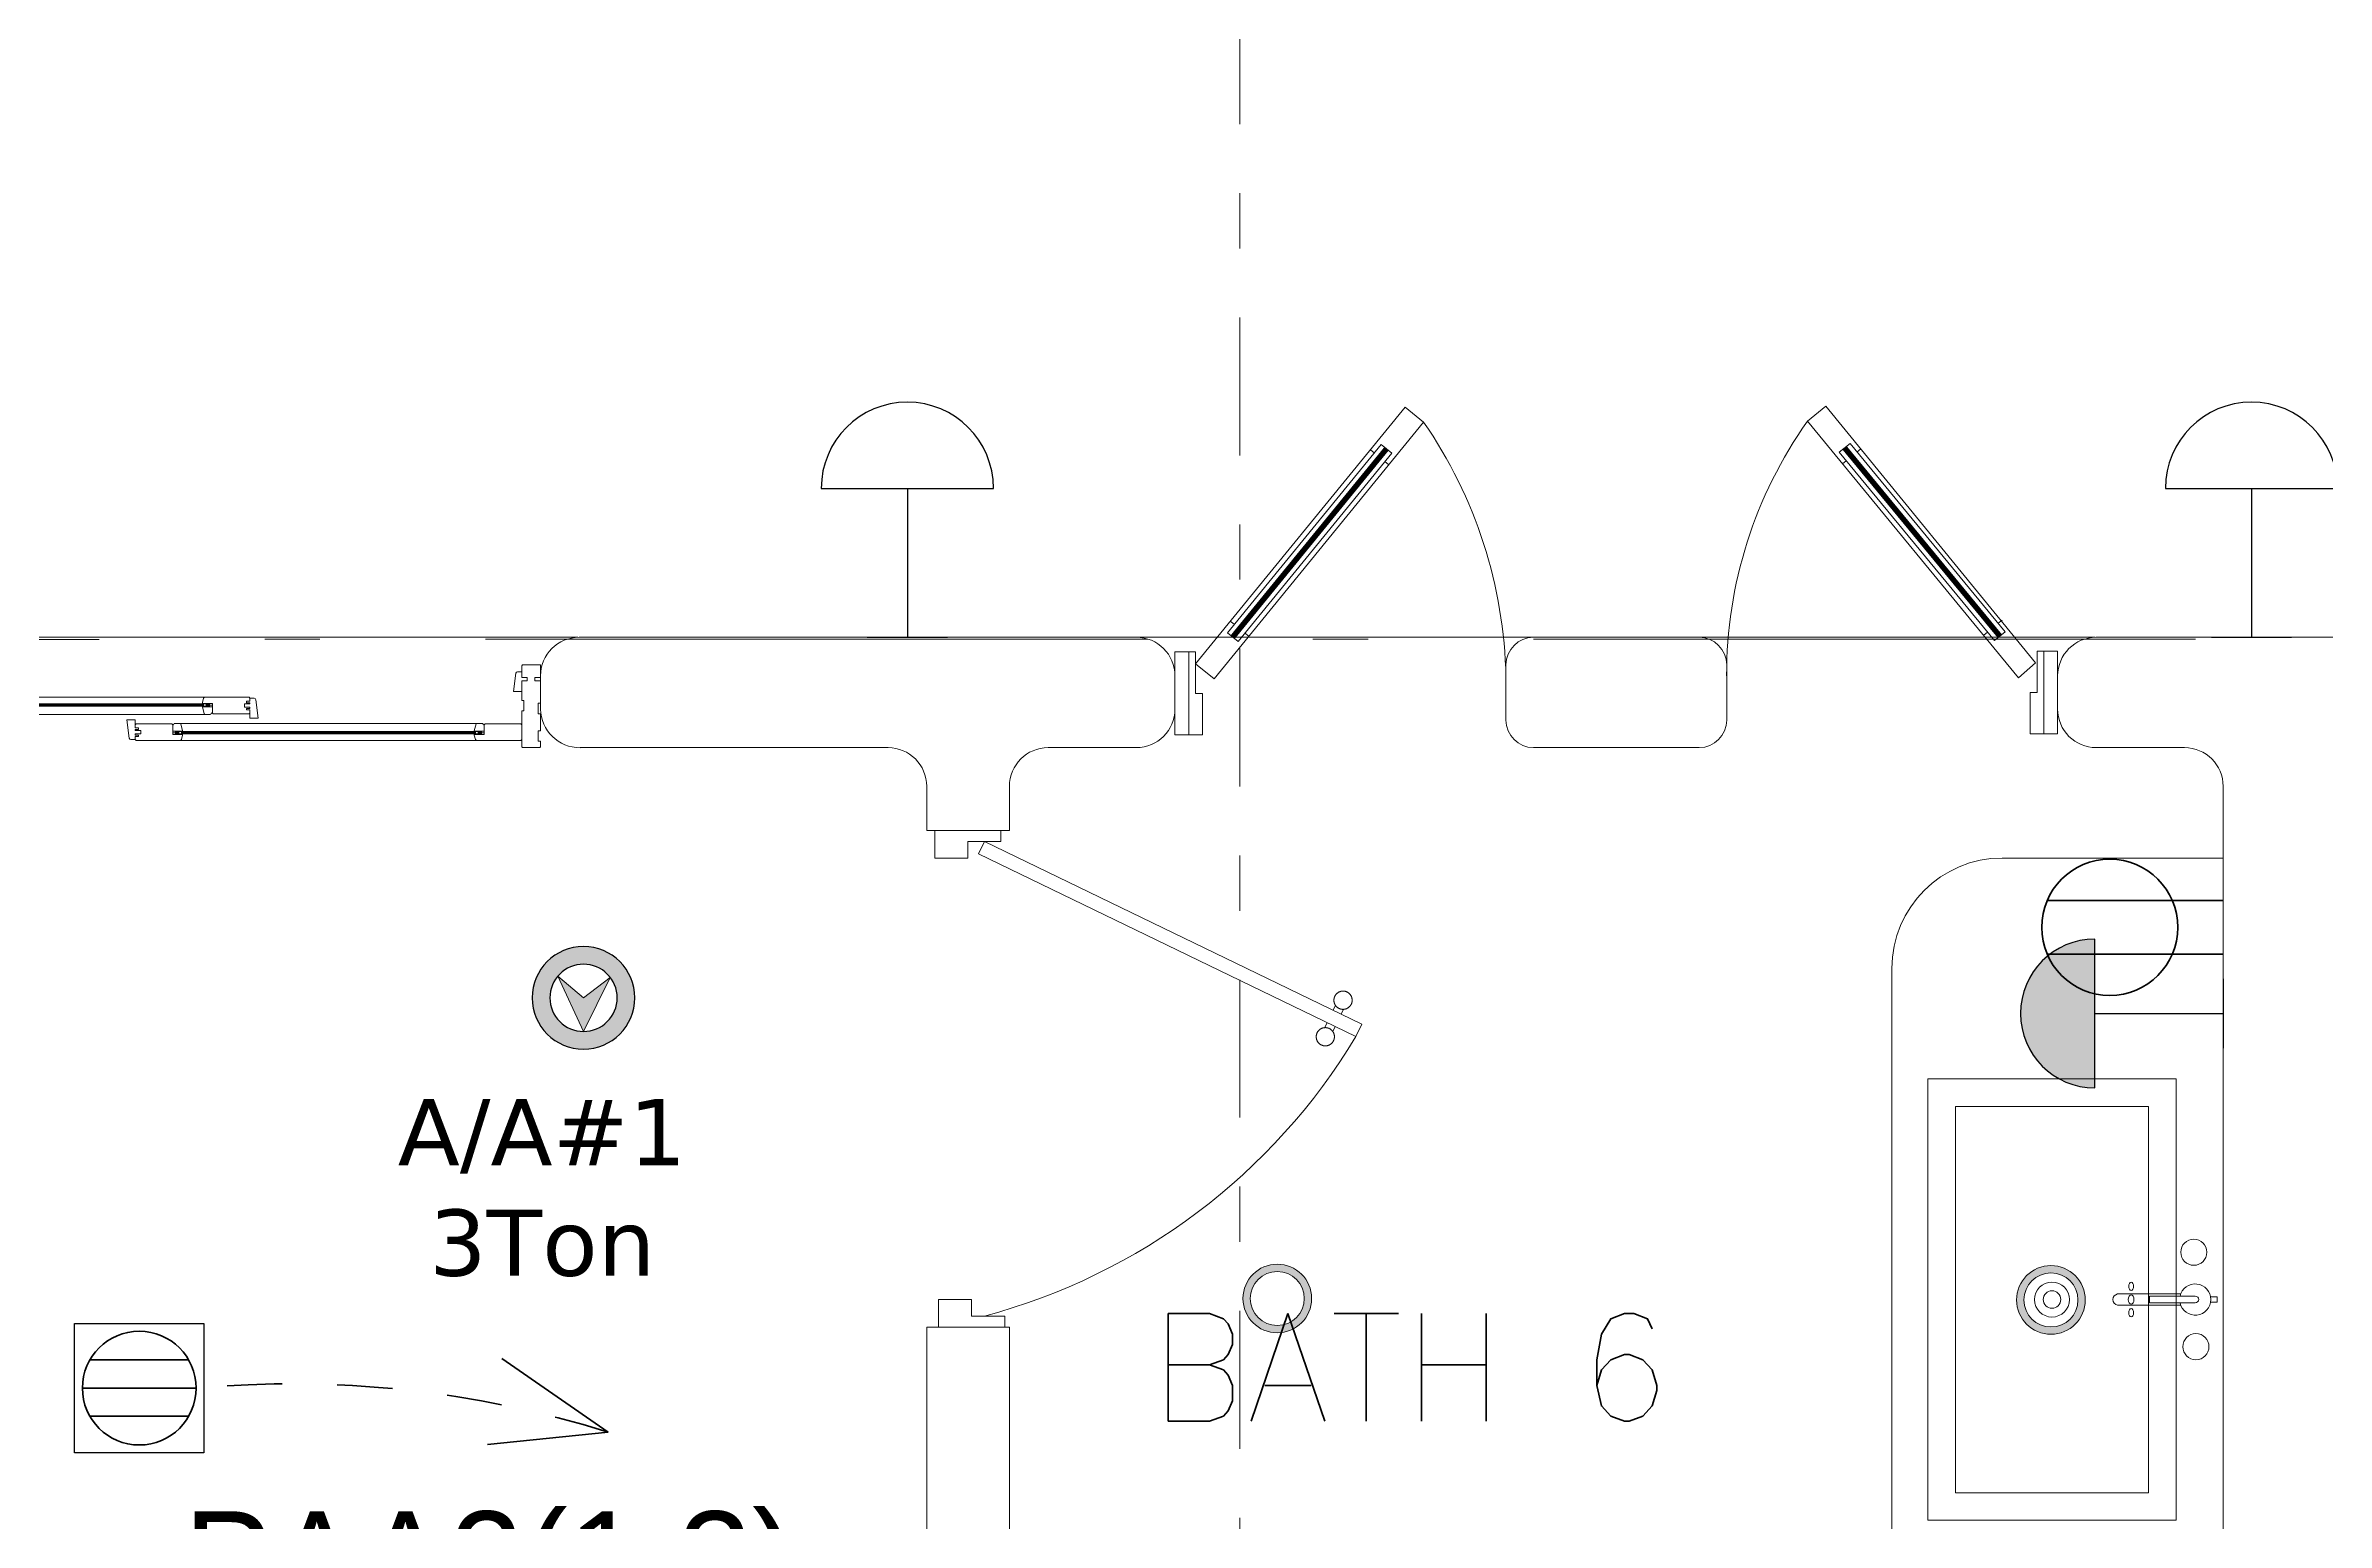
# Model space of a CAD drawing. Header units: metres. Extents: x 14 to 2416, y -346 to 476.
# Drawn here: x 38.554 to 42.689, y -138.087 to -135.411 of the extents above; entities that cross this region are included whole.
import ezdxf

# ---------------------------------------------------------------- set-up
doc = ezdxf.new("R2010")
doc.units = ezdxf.units.M
for name, pattern in [('0', [0]), ('ACAD_ISO10W100', [18, 12, -3, 0, -3]), ('CONTINU', [0]), ('CONTINUA', [0]), ('Dash Style-2', [0.694425, 0.48607, -0.208355]), ('DASHDOT', [1, 0.5, -0.25, 0, -0.25])]:
    doc.linetypes.add(name, pattern=pattern)
doc.layers.get('0').update_dxf_attribs({"linetype": '0', "lineweight": 20})
doc.layers.add('1', color=1, linetype='Continuous')
doc.layers.add('MAVA Luminarias', color=1, linetype='Continuous')
for name, color, linetype, lineweight in [('A-ANNO-TEXT', 20, 'Continuous', 13), ('A-DOOR', 35, 'Continuous', 5), ('A-SECT-IDEN', 251, 'CONTINU', 9), ('A-WALL', 250, 'Continuous', 20), ('baños', 251, 'Continuous', 0), ('cristales', 131, 'Continuous', 0), ('E Base Registro', 8, 'Continuous', 30), ('E Salida AAcond', 144, 'Continuous', 40), ('E Salida TCorrientes', 24, 'CONTINUA', 40), ('E Tuberia AAcond', 144, 'Dash Style-2', 40), ('E Tuberia Emp Piso', 24, 'Dash Style-2', 40), ('MAVA', 1, 'Continuous', 15), ('MAVA -LUMINARIAS', 1, 'Continuous', 18), ('piscina', 131, 'Continuous', 0), ('piso', 253, 'Continuous', 0), ('SE-2', 252, 'Continuous', 9), ('textos', 7, 'Continuous', 0)]:
    doc.layers.add(name, color=color, linetype=linetype, lineweight=lineweight)
doc.layers.add('SOLAR', color=7, linetype='ACAD_ISO10W100', lineweight=9, true_color=0xff1414)
doc.styles.add('CENTURY GOTHIC', font='GOTHIC.TTF')
doc.styles.get("Standard").update_dxf_attribs({"font": 'arial.ttf', "height": 0.1875})

# ---------------------------------------------------------------- blocks, each defined once
blk = doc.blocks.new('P90')
at = {"layer": 'A-DOOR'}
for p, q in [((-0.0476, -0.8576), (0.6364, -0.5264)), ((0.5992, -0.5445), (0.5949, -0.5355)), ((0.6473, -0.5489), (0.6364, -0.5264)), ((-0.0368, -0.88), (0.6473, -0.5489)), ((0.5843, -0.5517), (0.58, -0.5427)), ((0.5952, -0.5741), (0.5995, -0.5831)), ((0.6101, -0.5669), (0.6144, -0.5759)), ((-0.0368, -0.88), (-0.0476, -0.8576))]:
    blk.add_line(p, q, dxfattribs=at)
for points in [[(-0.06, -0.02), (-0.06, -0.05), (-0.12, -0.05), (-0.12, 0), (0, 0), (0, -0.02)], [(-0.0668, -0.88), (-0.0668, -0.85), (-0.1268, -0.85), (-0.1268, -0.9), (-0.0068, -0.9), (-0.0068, -0.88)]]:
    blk.add_lwpolyline(points, close=True, dxfattribs=at)
blk.add_arc((-0.3259, -1.105), 1.1228, 31.0139, 75.0797, dxfattribs=at)
for points in [[(0.5812, -0.5096), (0.5857, -0.5096), (0.5933, -0.5141), (0.5977, -0.5218), (0.5977, -0.5306), (0.5933, -0.5383), (0.5856, -0.5427), (0.5767, -0.5427), (0.5691, -0.5383), (0.5647, -0.5306), (0.5647, -0.5217), (0.5691, -0.514), (0.5768, -0.5096), (0.5812, -0.5096)], [(0.6133, -0.5758), (0.6177, -0.5758), (0.6254, -0.5803), (0.6298, -0.5879), (0.6298, -0.5968), (0.6253, -0.6045), (0.6176, -0.6089), (0.6088, -0.6089), (0.6011, -0.6044), (0.5967, -0.5967), (0.5967, -0.5879), (0.6011, -0.5802), (0.6088, -0.5758), (0.6133, -0.5758)]]:
    blk.add_open_spline(points, degree=2, dxfattribs=at)
blk = doc.blocks.new('A$C8d867532')
at = {"layer": 'baños', "linetype": 'Continuous'}
blk.add_line((0.0395, 0.4062, 0), (0.1223, 0.4062, 0.0004), dxfattribs=at)
at = {"layer": 'baños'}
for points in [[(0.0743, 0.8), (0.5243, 0.8), (0.5243, 0), (0.0743, 0)], [(0.1243, 0.75), (0.4743, 0.75), (0.4743, 0.05), (0.1243, 0.05)]]:
    blk.add_lwpolyline(points, close=True, dxfattribs=at)
at = {"layer": 'baños', "linetype": 'Continuous'}
blk.add_lwpolyline([(0.0672, 0.3939, -9.082434), (0.0672, 0.4062)], format="xyb", dxfattribs=at)
for points, elevation in [([(0.0114, 0.405), (0.0005, 0.405), (0, 0.4043), (0, 0.3957)], 0), ([(0, 0.3957), (0.0005, 0.395), (0.0114, 0.395)], 0), ([(0.1223, 0.4062), (0.1223, 0.3939)], 0.0004)]:
    blk.add_lwpolyline(points, dxfattribs=dict(at, elevation=elevation))
at = {"layer": 'baños', "linetype": 'Continuous', "elevation": 0}
for points in [[(0.0333, 0.4, -0.385153), (0.0395, 0.4062), (0.0395, 0.4062)], [(0.0333, 0.4, 0.385153), (0.0395, 0.3939), (0.0395, 0.3939)], [(0.0661, 0.4101), (0.1804, 0.4101, -0.363105), (0.1887, 0.4, -0.363105), (0.1804, 0.39), (0.0661, 0.39)]]:
    blk.add_lwpolyline(points, format="xyb", dxfattribs=at)
at = {"layer": 'baños', "linetype": 'Continuous', "extrusion": (1.31781e-06, -1, -8.43443e-26), "elevation": -0.3939}
blk.add_lwpolyline([(0.1223, 0.0004), (0.0395, 0)], close=True, dxfattribs=at)
at = {"layer": 'baños', "linetype": 'Continuous'}
for centre, radius in [((0.0422, 0.4857), 0.0237), ((0.2993, 0.4), 0.0317), ((0.2993, 0.4), 0.0159), ((0.0384, 0.3146), 0.0237)]:
    blk.add_circle(centre, radius, dxfattribs=at)
at = {"layer": 'baños', "linetype": 'Continuous', "extrusion": (3.61622e-27, 8.43443e-26, -1)}
for centre, major_axis, ratio in [((0.1557, 0.424), (0.00005, -0.0075), 0.581577), ((0.1558, 0.4), (0, -0.0085), 0.599546), ((0.1558, 0.376), (0.00005, -0.0075), 0.581577)]:
    blk.add_ellipse(centre, major_axis=major_axis, ratio=ratio, dxfattribs=at)
at = {"layer": 'baños', "linetype": 'Continuous', "flags": 8}
for tag, p in [('TRADENAME', (0.1887, 0.4, 0)), ('MODELNUMBER', (0.1887, 0.4, 0)), ('MATERIAL', (0.1888, 0.4, 0)), ('PRODUCT', (0.1888, 0.4, 0))]:
    blk.add_attdef(tag, p, '', height=0.0000254, rotation=270.0001, dxfattribs=at)
at = {"layer": 'baños', "linetype": 'Continuous'}
for tag, p in [('MATERIAL', (0.299, 0.3999)), ('PRODUCT', (0.299, 0.3999)), ('TRADENAME', (0.2991, 0.3999)), ('MODELNUMBER', (0.2991, 0.3999))]:
    blk.add_attdef(tag, p, '', height=0.0000254, rotation=90.0001, dxfattribs=at)
blk = doc.blocks.new('Fenton Bead')
at = {"color": 7}
blk.add_lwpolyline([(2.1, 12.5, -0.341999), (0.2, 11), (0, 10.7), (0, 1), (1, 0), (18, 0), (18, 0.5), (14.7, 12.9, 0.339454), (13.2, 14), (4.1, 14, 0.341999)], format="xyb", close=True, dxfattribs=at)
blk = doc.blocks.new('A$Cc8a12148')
at = {"layer": 'SE-2', "lineweight": 0}
for p, q in [((0.005, 0.0777), (0.005, 0.0975)), ((0.005, 0.0975), (0.0297, 0.0975)), ((0.0201, 0.0825), (0.005, 0.0825))]:
    blk.add_line(p, q, dxfattribs=at)
for points in [[(0, 0.1147), (0, 0.0652), (0.005, 0.0652), (0.005, 0.1147)], [(0.0297, 0.0975), (0.0201, 0.0975), (0.0201, 0.0002), (0.0297, 0.0002)]]:
    blk.add_lwpolyline(points, close=True, dxfattribs=at)
blk = doc.blocks.new('A$C920d5985')
at = {"layer": 'A-DOOR', "color": 7}
for p, q in [((0.0325, 0.15), (0, 0.15)), ((0, 0.15), (0, 0.127)), ((0, 0.127), (0.01, 0.127)), ((0.01, 0.127), (0.01, 0.121)), ((0.024, 0.121), (0.024, 0.127)), ((0.024, 0.127), (0.034, 0.127)), ((0.034, 0.1485), (0.0325, 0.15)), ((0.034, 0.127), (0.034, 0.1485)), ((0.0417, 0.1375), (0.034, 0.1375)), ((0.049, 0.1015), (0.0447, 0.1347)), ((2.751, 0.1015), (2.7553, 0.1347)), ((2.7583, 0.1375), (2.766, 0.1375)), ((2.766, 0.1485), (2.7675, 0.15)), ((2.766, 0.127), (2.766, 0.1485)), ((2.776, 0.127), (2.766, 0.127)), ((2.7675, 0.15), (2.8, 0.15)), ((2.776, 0.121), (2.776, 0.127)), ((2.8, 0.127), (2.79, 0.127)), ((2.79, 0.127), (2.79, 0.121)), ((2.8, 0.15), (2.8, 0.127)), ((0.01, 0.121), (0, 0.121)), ((0, 0.121), (0, 0.0805)), ((0.034, 0.121), (0.024, 0.121)), ((0.03, 0.0665), (0.03, 0.0855)), ((0.03, 0.0855), (0.034, 0.0855)), ((0.034, 0.0855), (0.034, 0.121)), ((0.034, 0.1015), (0.049, 0.1015)), ((0.5118, 0.0537), (0.5161, 0.0869)), ((0.5191, 0.0897), (0.5268, 0.0897)), ((0.5268, 0.0897), (0.5283, 0.0912)), ((0.5268, 0.0842), (0.5268, 0.0897)), ((0.5328, 0.0842), (0.5268, 0.0842)), ((0.5283, 0.0912), (0.6089, 0.0912)), ((0.5328, 0.0815), (0.5328, 0.0842)), ((0.6089, 0.0912), (0.6108, 0.0898)), ((1.1453, 0.0912), (0.6089, 0.0912)), ((0.6108, 0.0898), (0.6128, 0.0817)), ((1.1434, 0.0898), (1.1414, 0.0817)), ((1.1453, 0.0912), (1.1434, 0.0898)), ((1.2259, 0.0912), (1.1453, 0.0912)), ((1.2274, 0.0897), (1.2259, 0.0912)), ((1.2274, 0.0627), (1.2274, 0.0897)), ((1.5726, 0.0897), (1.5741, 0.0912)), ((1.5726, 0.0627), (1.5726, 0.0897)), ((1.5741, 0.0912), (1.6547, 0.0912)), ((1.6547, 0.0912), (1.6566, 0.0898)), ((1.6547, 0.0912), (2.1911, 0.0912)), ((1.6566, 0.0898), (1.6586, 0.0817)), ((2.1892, 0.0898), (2.1872, 0.0817)), ((2.1911, 0.0912), (2.1892, 0.0898)), ((2.2717, 0.0912), (2.1911, 0.0912)), ((2.2672, 0.0815), (2.2672, 0.0842)), ((2.2672, 0.0842), (2.2732, 0.0842)), ((2.2732, 0.0897), (2.2717, 0.0912)), ((2.2732, 0.0842), (2.2732, 0.0897)), ((2.2809, 0.0897), (2.2732, 0.0897)), ((2.2882, 0.0537), (2.2839, 0.0869)), ((2.766, 0.1015), (2.751, 0.1015)), ((2.766, 0.0855), (2.766, 0.121)), ((2.766, 0.121), (2.776, 0.121)), ((2.77, 0.0855), (2.766, 0.0855)), ((2.77, 0.0665), (2.77, 0.0855)), ((2.79, 0.121), (2.8, 0.121)), ((2.8, 0.121), (2.8, 0.0805)), ((0, 0.0805), (0.004, 0.0805)), ((0.004, 0.0615), (0, 0.0615)), ((0, 0.0615), (0, 0.0305)), ((0.004, 0.0805), (0.004, 0.0615)), ((0.034, 0.0665), (0.03, 0.0665)), ((0.034, 0.0015), (0.034, 0.0665)), ((0.0355, 0.043), (0.034, 0.0415)), ((0.034, 0.0415), (0.034, 0.0357)), ((0.1005, 0.043), (0.0355, 0.043)), ((0.102, 0.0415), (0.1005, 0.043)), ((0.102, 0.024), (0.102, 0.0415)), ((0.6534, 0.044), (0.1152, 0.044)), ((0.5268, 0.0537), (0.5118, 0.0537)), ((0.5268, 0.0792), (0.5268, 0.0815)), ((0.5268, 0.0815), (0.5328, 0.0815)), ((0.5368, 0.0792), (0.5268, 0.0792)), ((0.5268, 0.0712), (0.5268, 0.0732)), ((0.5268, 0.0732), (0.5368, 0.0732)), ((0.5328, 0.0712), (0.5268, 0.0712)), ((0.5268, 0.0627), (0.5268, 0.0685)), ((0.5268, 0.0685), (0.5328, 0.0685)), ((0.5283, 0.0612), (0.5268, 0.0627)), ((0.5268, 0.0627), (0.5268, 0.0537)), ((0.5933, 0.0612), (0.5283, 0.0612)), ((0.5328, 0.0685), (0.5328, 0.0712)), ((0.5368, 0.0732), (0.5368, 0.0792)), ((0.5948, 0.0627), (0.5933, 0.0612)), ((0.6123, 0.0802), (0.5948, 0.0802)), ((0.5948, 0.0802), (0.5948, 0.0627)), ((0.5948, 0.0772), (0.5998, 0.0772)), ((0.5948, 0.0772), (0.5998, 0.0772)), ((0.5998, 0.0792), (0.6058, 0.0752)), ((0.5998, 0.0752), (0.6058, 0.0792)), ((0.608, 0.0602), (1.1462, 0.0602)), ((0.6128, 0.0807), (0.6123, 0.0802)), ((0.6128, 0.0817), (0.6128, 0.0807)), ((0.6667, 0.0415), (0.6682, 0.043)), ((0.6667, 0.024), (0.6667, 0.0415)), ((0.6682, 0.043), (0.7332, 0.043)), ((0.7332, 0.043), (0.7347, 0.0415)), ((0.7347, 0.0415), (0.7347, 0.0505)), ((0.7347, 0.0505), (0.7497, 0.0505)), ((0.7347, 0.0415), (0.7347, 0.0357)), ((0.7497, 0.0505), (0.7454, 0.0173)), ((1.1414, 0.0817), (1.1414, 0.0807)), ((1.1414, 0.0807), (1.1419, 0.0802)), ((1.1419, 0.0802), (1.1594, 0.0802)), ((1.1544, 0.0792), (1.1484, 0.0752)), ((1.1544, 0.0752), (1.1484, 0.0792)), ((1.1594, 0.0772), (1.1544, 0.0772)), ((1.1594, 0.0772), (1.1544, 0.0772)), ((1.1594, 0.0802), (1.1594, 0.0627)), ((1.1594, 0.0627), (1.1609, 0.0612)), ((1.1609, 0.0612), (1.2259, 0.0612)), ((1.2259, 0.0612), (1.2274, 0.0627)), ((1.5741, 0.0612), (1.5726, 0.0627)), ((1.6391, 0.0612), (1.5741, 0.0612)), ((1.6406, 0.0627), (1.6391, 0.0612)), ((1.6581, 0.0802), (1.6406, 0.0802)), ((1.6406, 0.0802), (1.6406, 0.0627)), ((1.6406, 0.0772), (1.6456, 0.0772)), ((1.6406, 0.0772), (1.6456, 0.0772)), ((1.6456, 0.0792), (1.6516, 0.0752)), ((1.6456, 0.0752), (1.6516, 0.0792)), ((2.192, 0.0602), (1.6538, 0.0602)), ((1.6586, 0.0807), (1.6581, 0.0802)), ((1.6586, 0.0817), (1.6586, 0.0807)), ((2.0653, 0.0505), (2.0503, 0.0505)), ((2.0503, 0.0505), (2.0546, 0.0173)), ((2.0653, 0.0415), (2.0653, 0.0505)), ((2.0668, 0.043), (2.0653, 0.0415)), ((2.0653, 0.0415), (2.0653, 0.0357)), ((2.1318, 0.043), (2.0668, 0.043)), ((2.1333, 0.0415), (2.1318, 0.043)), ((2.1333, 0.024), (2.1333, 0.0415)), ((2.1466, 0.044), (2.6848, 0.044)), ((2.1872, 0.0817), (2.1872, 0.0807)), ((2.1872, 0.0807), (2.1877, 0.0802)), ((2.1877, 0.0802), (2.2052, 0.0802)), ((2.2002, 0.0792), (2.1942, 0.0752)), ((2.2002, 0.0752), (2.1942, 0.0792)), ((2.2052, 0.0772), (2.2002, 0.0772)), ((2.2052, 0.0772), (2.2002, 0.0772)), ((2.2052, 0.0802), (2.2052, 0.0627)), ((2.2052, 0.0627), (2.2067, 0.0612)), ((2.2067, 0.0612), (2.2717, 0.0612)), ((2.2632, 0.0732), (2.2632, 0.0792)), ((2.2632, 0.0792), (2.2732, 0.0792)), ((2.2732, 0.0732), (2.2632, 0.0732)), ((2.2732, 0.0815), (2.2672, 0.0815)), ((2.2672, 0.0685), (2.2672, 0.0712)), ((2.2672, 0.0712), (2.2732, 0.0712)), ((2.2732, 0.0685), (2.2672, 0.0685)), ((2.2717, 0.0612), (2.2732, 0.0627)), ((2.2732, 0.0792), (2.2732, 0.0815)), ((2.2732, 0.0712), (2.2732, 0.0732)), ((2.2732, 0.0627), (2.2732, 0.0685)), ((2.2732, 0.0627), (2.2732, 0.0537)), ((2.2732, 0.0537), (2.2882, 0.0537)), ((2.698, 0.0415), (2.6995, 0.043)), ((2.698, 0.024), (2.698, 0.0415)), ((2.6995, 0.043), (2.7645, 0.043)), ((2.7645, 0.043), (2.766, 0.0415)), ((2.766, 0.0015), (2.766, 0.0665)), ((2.766, 0.0665), (2.77, 0.0665)), ((2.766, 0.0415), (2.766, 0.0357)), ((2.8, 0.0805), (2.796, 0.0805)), ((2.796, 0.0805), (2.796, 0.0615)), ((2.796, 0.0615), (2.8, 0.0615)), ((2.8, 0.0615), (2.8, 0.0305)), ((0, 0.0305), (0, 0.0305)), ((0.004, 0.0305), (0, 0.0305)), ((0.004, 0.0115), (0, 0.0115)), ((0, 0.0115), (0, 0.0015)), ((0, 0.0015), (0.0015, 0)), ((0.0015, 0), (0.0325, 0)), ((0.004, 0.0305), (0.004, 0.0115)), ((0.0325, 0), (0.034, 0.0015)), ((0.034, 0.0015), (0.034, 0.0165)), ((0.034, 0.0145), (0.0355, 0.013)), ((0.0355, 0.013), (0.1161, 0.013)), ((0.102, 0.027), (0.107, 0.027)), ((0.102, 0.027), (0.107, 0.027)), ((0.1195, 0.024), (0.102, 0.024)), ((0.107, 0.025), (0.113, 0.029)), ((0.107, 0.029), (0.113, 0.025)), ((0.1161, 0.013), (0.118, 0.0145)), ((0.1161, 0.013), (0.6525, 0.013)), ((0.118, 0.0145), (0.12, 0.0225)), ((0.12, 0.0235), (0.1195, 0.024)), ((0.12, 0.0225), (0.12, 0.0235)), ((0.6487, 0.0235), (0.6492, 0.024)), ((0.6487, 0.0225), (0.6487, 0.0235)), ((0.6507, 0.0145), (0.6487, 0.0225)), ((0.6492, 0.024), (0.6667, 0.024)), ((0.6525, 0.013), (0.6507, 0.0145)), ((0.7332, 0.013), (0.6525, 0.013)), ((0.6617, 0.025), (0.6557, 0.029)), ((0.6617, 0.029), (0.6557, 0.025)), ((0.6667, 0.027), (0.6617, 0.027)), ((0.6667, 0.027), (0.6617, 0.027)), ((0.7347, 0.031), (0.7247, 0.031)), ((0.7247, 0.031), (0.7247, 0.025)), ((0.7247, 0.025), (0.7347, 0.025)), ((0.7347, 0.0357), (0.7287, 0.0357)), ((0.7287, 0.0357), (0.7287, 0.033)), ((0.7287, 0.033), (0.7347, 0.033)), ((0.7347, 0.0227), (0.7287, 0.0227)), ((0.7287, 0.0227), (0.7287, 0.02)), ((0.7287, 0.02), (0.7347, 0.02)), ((0.7347, 0.0145), (0.7332, 0.013)), ((0.7347, 0.033), (0.7347, 0.031)), ((0.7347, 0.025), (0.7347, 0.0227)), ((0.7347, 0.02), (0.7347, 0.0145)), ((0.7424, 0.0145), (0.7347, 0.0145)), ((2.0576, 0.0145), (2.0653, 0.0145)), ((2.0653, 0.0357), (2.0713, 0.0357)), ((2.0713, 0.033), (2.0653, 0.033)), ((2.0653, 0.033), (2.0653, 0.031)), ((2.0653, 0.031), (2.0753, 0.031)), ((2.0753, 0.025), (2.0653, 0.025)), ((2.0653, 0.025), (2.0653, 0.0227)), ((2.0653, 0.0227), (2.0713, 0.0227)), ((2.0713, 0.02), (2.0653, 0.02)), ((2.0653, 0.02), (2.0653, 0.0145)), ((2.0653, 0.0145), (2.0668, 0.013)), ((2.0668, 0.013), (2.1475, 0.013)), ((2.0713, 0.0357), (2.0713, 0.033)), ((2.0713, 0.0227), (2.0713, 0.02)), ((2.0753, 0.031), (2.0753, 0.025)), ((2.1333, 0.027), (2.1383, 0.027)), ((2.1333, 0.027), (2.1383, 0.027)), ((2.1508, 0.024), (2.1333, 0.024)), ((2.1383, 0.025), (2.1443, 0.029)), ((2.1383, 0.029), (2.1443, 0.025)), ((2.1475, 0.013), (2.1493, 0.0145)), ((2.6839, 0.013), (2.1475, 0.013)), ((2.1493, 0.0145), (2.1513, 0.0225)), ((2.1513, 0.0235), (2.1508, 0.024)), ((2.1513, 0.0225), (2.1513, 0.0235)), ((2.68, 0.0235), (2.6805, 0.024)), ((2.68, 0.0225), (2.68, 0.0235)), ((2.682, 0.0145), (2.68, 0.0225)), ((2.6805, 0.024), (2.698, 0.024)), ((2.6839, 0.013), (2.682, 0.0145)), ((2.7645, 0.013), (2.6839, 0.013)), ((2.693, 0.025), (2.687, 0.029)), ((2.693, 0.029), (2.687, 0.025)), ((2.698, 0.027), (2.693, 0.027)), ((2.698, 0.027), (2.693, 0.027)), ((2.766, 0.0145), (2.7645, 0.013)), ((2.766, 0.0015), (2.766, 0.0165)), ((2.7675, 0), (2.766, 0.0015)), ((2.7985, 0), (2.7675, 0)), ((2.796, 0.0305), (2.796, 0.0115)), ((2.796, 0.0305), (2.8, 0.0305)), ((2.796, 0.0115), (2.8, 0.0115)), ((2.8, 0.0015), (2.7985, 0)), ((2.8, 0.0305), (2.8, 0.0305)), ((2.8, 0.0115), (2.8, 0.0015))]:
    blk.add_line(p, q, dxfattribs=at)
for points in [[(0.5948, 0.0772), (0.5998, 0.0772), (0.5998, 0.0772), (0.5948, 0.0772)], [(1.1544, 0.0752), (0.5998, 0.0752), (0.5998, 0.0792), (1.1544, 0.0792)], [(1.1544, 0.0792), (0.5998, 0.0792), (0.5998, 0.0752), (1.1544, 0.0752)], [(0.5998, 0.0792), (0.6058, 0.0792), (0.6058, 0.0752), (0.5998, 0.0752)], [(0.6123, 0.0802), (0.6003, 0.0802), (0.6003, 0.0792), (0.6123, 0.0792)], [(0.6123, 0.0752), (0.6003, 0.0752), (0.6003, 0.0742), (0.6123, 0.0742)], [(0.6058, 0.0792), (0.6108, 0.0792), (0.6108, 0.0752), (0.6058, 0.0752)], [(1.1419, 0.0802), (1.1539, 0.0802), (1.1539, 0.0792), (1.1419, 0.0792)], [(1.1419, 0.0752), (1.1539, 0.0752), (1.1539, 0.0742), (1.1419, 0.0742)], [(1.1484, 0.0792), (1.1434, 0.0792), (1.1434, 0.0752), (1.1484, 0.0752)], [(1.1544, 0.0792), (1.1484, 0.0792), (1.1484, 0.0752), (1.1544, 0.0752)], [(1.1594, 0.0772), (1.1544, 0.0772), (1.1544, 0.0772), (1.1594, 0.0772)], [(1.6406, 0.0772), (1.6456, 0.0772), (1.6456, 0.0772), (1.6406, 0.0772)], [(1.6456, 0.0792), (1.6516, 0.0792), (1.6516, 0.0752), (1.6456, 0.0752)], [(1.6456, 0.0752), (2.2002, 0.0752), (2.2002, 0.0792), (1.6456, 0.0792)], [(1.6456, 0.0792), (2.2002, 0.0792), (2.2002, 0.0752), (1.6456, 0.0752)], [(1.6581, 0.0802), (1.6461, 0.0802), (1.6461, 0.0792), (1.6581, 0.0792)], [(1.6581, 0.0752), (1.6461, 0.0752), (1.6461, 0.0742), (1.6581, 0.0742)], [(1.6516, 0.0792), (1.6566, 0.0792), (1.6566, 0.0752), (1.6516, 0.0752)], [(2.1877, 0.0802), (2.1997, 0.0802), (2.1997, 0.0792), (2.1877, 0.0792)], [(2.1877, 0.0752), (2.1997, 0.0752), (2.1997, 0.0742), (2.1877, 0.0742)], [(2.1942, 0.0792), (2.1892, 0.0792), (2.1892, 0.0752), (2.1942, 0.0752)], [(2.2002, 0.0792), (2.1942, 0.0792), (2.1942, 0.0752), (2.2002, 0.0752)], [(2.2052, 0.0772), (2.2002, 0.0772), (2.2002, 0.0772), (2.2052, 0.0772)], [(0.102, 0.027), (0.107, 0.027), (0.107, 0.027), (0.102, 0.027)], [(0.107, 0.025), (0.113, 0.025), (0.113, 0.029), (0.107, 0.029)], [(0.107, 0.029), (0.6617, 0.029), (0.6617, 0.025), (0.107, 0.025)], [(0.107, 0.025), (0.6617, 0.025), (0.6617, 0.029), (0.107, 0.029)], [(0.1195, 0.029), (0.1075, 0.029), (0.1075, 0.03), (0.1195, 0.03)], [(0.1195, 0.024), (0.1075, 0.024), (0.1075, 0.025), (0.1195, 0.025)], [(0.113, 0.025), (0.118, 0.025), (0.118, 0.029), (0.113, 0.029)], [(0.6492, 0.029), (0.6612, 0.029), (0.6612, 0.03), (0.6492, 0.03)], [(0.6492, 0.024), (0.6612, 0.024), (0.6612, 0.025), (0.6492, 0.025)], [(0.6557, 0.025), (0.6507, 0.025), (0.6507, 0.029), (0.6557, 0.029)], [(0.6617, 0.025), (0.6557, 0.025), (0.6557, 0.029), (0.6617, 0.029)], [(0.6667, 0.027), (0.6617, 0.027), (0.6617, 0.027), (0.6667, 0.027)], [(2.1333, 0.027), (2.1383, 0.027), (2.1383, 0.027), (2.1333, 0.027)], [(2.693, 0.029), (2.1383, 0.029), (2.1383, 0.025), (2.693, 0.025)], [(2.693, 0.025), (2.1383, 0.025), (2.1383, 0.029), (2.693, 0.029)], [(2.1383, 0.025), (2.1443, 0.025), (2.1443, 0.029), (2.1383, 0.029)], [(2.1508, 0.029), (2.1388, 0.029), (2.1388, 0.03), (2.1508, 0.03)], [(2.1508, 0.024), (2.1388, 0.024), (2.1388, 0.025), (2.1508, 0.025)], [(2.1443, 0.025), (2.1493, 0.025), (2.1493, 0.029), (2.1443, 0.029)], [(2.6805, 0.029), (2.6925, 0.029), (2.6925, 0.03), (2.6805, 0.03)], [(2.6805, 0.024), (2.6925, 0.024), (2.6925, 0.025), (2.6805, 0.025)], [(2.687, 0.025), (2.682, 0.025), (2.682, 0.029), (2.687, 0.029)], [(2.693, 0.025), (2.687, 0.025), (2.687, 0.029), (2.693, 0.029)], [(2.698, 0.027), (2.693, 0.027), (2.693, 0.027), (2.698, 0.027)]]:
    blk.add_lwpolyline(points, close=True, dxfattribs=at)
for centre, start, end in [((0.0417, 0.1345), 4.2891, 90.0015), ((2.7583, 0.1345), 89.9985, 175.7109), ((0.5191, 0.0867), 89.9985, 175.7109), ((2.2809, 0.0867), 4.2891, 90.0015), ((0.7424, 0.0175), 269.9985, 355.7109), ((2.0576, 0.0175), 184.2891, 270.0015)]:
    blk.add_arc(centre, 0.003, start, end, dxfattribs=at)
at = {"layer": 'cristales', "const_width": 0.004}
for points in [[(1.1434, 0.0772), (0.6108, 0.0772)], [(1.6566, 0.0772), (2.1892, 0.0772)], [(0.118, 0.027), (0.6507, 0.027)], [(2.682, 0.027), (2.1493, 0.027)]]:
    blk.add_lwpolyline(points, dxfattribs=at)
at = {"layer": 'piso'}
blk.add_line((2.8, 0.2), (0, 0.2), dxfattribs=at)
at = {"layer": 'A-DOOR', "color": 7, "yscale": 0.001000000023175567, "zscale": 0.001000000023175567}
for p, xscale in [((0.102, 0.03), 0.001000000023175567), ((0.6667, 0.03), -0.001000000023175567), ((2.1333, 0.03), 0.001000000023175567), ((2.698, 0.03), -0.001000000023175567)]:
    blk.add_blockref('Fenton Bead', p, dxfattribs=dict(at, xscale=xscale))
at = {"layer": 'A-DOOR', "color": 7, "yscale": 0.001000000023175567, "zscale": 0.001000000023175567, "rotation": 180}
for p, xscale in [((0.5948, 0.0742), -0.001000000023175567), ((1.1594, 0.0742), 0.001000000023175567), ((1.6406, 0.0742), -0.001000000023175567), ((2.2052, 0.0742), 0.001000000023175567)]:
    blk.add_blockref('Fenton Bead', p, dxfattribs=dict(at, xscale=xscale))
at = {"layer": 'SE-2', "lineweight": 0, "xscale": -1}
for p, rotation in [((1.1035, 0.0912), 270), ((1.6965, 0.0612), 90)]:
    blk.add_blockref('A$Cc8a12148', p, dxfattribs=dict(at, rotation=rotation))
at = {"layer": 'SE-2', "lineweight": 0}
for p, rotation in [((1.6965, 0.0912), 90), ((1.1035, 0.0612), 270)]:
    blk.add_blockref('A$Cc8a12148', p, dxfattribs=dict(at, rotation=rotation))
blk = doc.blocks.new('PL BASE 1N NASAS 09')
at = {"layer": 'A-DOOR', "extrusion": (0, 0, -1)}
for p, q in [((-109.4199, -34.9157), (-109.4269, -34.91)), ((-109.4006, -34.9315), (-109.3936, -34.9372)), ((-108.5642, -34.93), (-108.5712, -34.9357)), ((-108.5449, -34.9142), (-108.5379, -34.9085)), ((-109.6738, -35.2259), (-109.6808, -35.2203)), ((-108.2888, -35.2244), (-108.2818, -35.2187)), ((-109.6545, -35.2418), (-109.6475, -35.2475)), ((-108.3081, -35.2402), (-108.3151, -35.2459))]:
    blk.add_line(p, q, dxfattribs=at)
for points in [[(109.7436, -35.2977), (109.3636, -34.8326), (109.3303, -34.8598), (109.7103, -35.3249)], [(108.2212, -35.2961), (108.6012, -34.831), (108.6344, -34.8582), (108.2518, -35.3233)], [(109.3879, -34.916), (109.6667, -35.2573), (109.686, -35.2414), (109.4073, -34.9002)], [(108.5769, -34.9145), (108.2955, -35.2557), (108.2761, -35.2399), (108.5575, -34.8987)]]:
    blk.add_lwpolyline(points, close=True, dxfattribs=at)
at = {"layer": 'A-DOOR'}
for points in [[(-109.7561, -35.2763), (-109.7811, -35.2763), (-109.7811, -35.4263), (-109.7561, -35.4263)], [(-109.7311, -35.4263), (-109.7311, -35.3513), (-109.7436, -35.3513), (-109.7436, -35.2763), (-109.7561, -35.2763), (-109.7561, -35.4263)], [(-108.2311, -35.4247), (-108.2311, -35.3497), (-108.2185, -35.3497), (-108.2185, -35.2747), (-108.206, -35.2747), (-108.206, -35.4247)], [(-108.206, -35.2747), (-108.1811, -35.2747), (-108.1811, -35.4247), (-108.206, -35.4247)]]:
    blk.add_lwpolyline(points, close=True, dxfattribs=at)
at = {"layer": 'A-DOOR', "extrusion": (0, 0, -1)}
for centre, radius, start, end in [((110.0217, -35.3382), 0.8407, 145.3159, 178.8974), ((107.989, -35.3174), 0.7921, 359.8307, 35.4269)]:
    blk.add_arc(centre, radius, start, end, dxfattribs=at)
at = {"layer": 'A-WALL'}
for p, q in [((-110.8611, -35.2497), (-109.8511, -35.2497)), ((-109.1311, -35.2497), (-108.831, -35.2497)), ((-108.1111, -35.2497), (-107.5811, -35.2497)), ((-109.1811, -35.2997), (-109.1811, -35.3997)), ((-108.781, -35.2997), (-108.781, -35.3997)), ((-110.9311, -35.3797), (-110.9311, -35.3197)), ((-109.7811, -35.3797), (-109.7811, -35.3197)), ((-108.1811, -35.3797), (-108.1811, -35.3197)), ((-110.3011, -35.4497), (-110.8593, -35.4497)), ((-110.0111, -35.4497), (-109.8511, -35.4497)), ((-109.1311, -35.4497), (-108.831, -35.4497)), ((-108.1111, -35.4497), (-107.9511, -35.4497)), ((-110.2311, -35.5197), (-110.2311, -35.5997)), ((-110.0811, -35.5197), (-110.0811, -35.5997)), ((-107.8811, -35.5197), (-107.8811, -37.3797)), ((-110.0811, -35.5997), (-110.2311, -35.5997)), ((-110.2311, -39.9197), (-110.2311, -36.4997)), ((-110.0811, -36.4997), (-110.2311, -36.4997)), ((-110.0811, -36.4997), (-110.0811, -37.4497))]:
    blk.add_line(p, q, dxfattribs=at)
for centre, radius, start, end in [((-110.8611, -35.3197), 0.07, 90, 180), ((-109.8511, -35.3197), 0.07, 0, 90), ((-109.1311, -35.2997), 0.05, 90, 180), ((-108.831, -35.2997), 0.05, 0, 90), ((-108.1111, -35.3197), 0.07, 90, 180), ((-110.8595, -35.3782), 0.0716, 181.2458, 270.2088), ((-109.8511, -35.3797), 0.07, 270, 0), ((-108.1111, -35.3797), 0.07, 180, 270), ((-109.1311, -35.3997), 0.05, 180, 270), ((-108.831, -35.3997), 0.05, 270, 0), ((-110.3011, -35.5197), 0.07, 0, 90), ((-110.0111, -35.5197), 0.07, 90, 180), ((-107.9511, -35.5197), 0.07, 0, 90)]:
    blk.add_arc(centre, radius, start, end, dxfattribs=at)
at = {"layer": 'baños'}
for p, q in [((-108.2815, -35.6497), (-107.8815, -35.6497)), ((-108.4815, -35.8497), (-108.4815, -37.0497))]:
    blk.add_line(p, q, dxfattribs=at)
blk.add_arc((-108.2815, -35.8497), 0.2, 90, 180, dxfattribs=at)
at = {"layer": 'piscina', "extrusion": (0, 0, -1), "const_width": 0.01}
for points in [[(109.3976, -34.9081), (109.6763, -35.2493)], [(108.5672, -34.9066), (108.2858, -35.2478)]]:
    blk.add_lwpolyline(points, dxfattribs=at)
at = {"layer": 'piso'}
for p, q in [((-110.8635, -35.2497), (-110.9312, -35.2497)), ((-109.1111, -35.2497), (-109.8511, -35.2497)), ((-108.1132, -35.2497), (-108.8497, -35.2497))]:
    blk.add_line(p, q, dxfattribs=at)
blk.add_blockref('A$C920d5985', (-113.7311, -35.4497))
at = {"layer": '1'}
ref = blk.add_blockref('A$C8d867532', (-107.8921, -36.8497), dxfattribs=dict(at, xscale=-1))
ref.add_attrib('MATERIAL', 'VITREOUS CHINA', (-108.1911, -36.4498), dxfattribs={"layer": 'baños', "linetype": 'Continuous', "height": 0.0000254, "rotation": 89.9999})
ref.add_attrib('PRODUCT', 'BATHROOM SINK', (-108.1911, -36.4498), dxfattribs={"layer": 'baños', "linetype": 'Continuous', "height": 0.0000254, "rotation": 89.9999})
ref.add_attrib('TRADENAME', 'VOX', (-108.1912, -36.4498), dxfattribs={"layer": 'baños', "linetype": 'Continuous', "height": 0.0000254, "rotation": 89.9999})
ref.add_attrib('MODELNUMBER', 'K-5373', (-108.1912, -36.4498), dxfattribs={"layer": 'baños', "linetype": 'Continuous', "height": 0.0000254, "rotation": 89.9999})
ref.add_attrib('MATERIAL', 'BRASS', (-108.0809, -36.4497, 0), dxfattribs={"layer": 'baños', "linetype": 'Continuous', "height": 0.0000254, "rotation": 269.9999})
ref.add_attrib('PRODUCT', 'FAUCETS', (-108.0809, -36.4497, 0), dxfattribs={"layer": 'baños', "linetype": 'Continuous', "height": 0.0000254, "rotation": 269.9999})
ref.add_attrib('TRADENAME', 'PURIST', (-108.0808, -36.4497, 0), dxfattribs={"layer": 'baños', "linetype": 'Continuous', "height": 0.0000254, "rotation": 269.9999})
ref.add_attrib('MODELNUMBER', 'K-14404-4A', (-108.0808, -36.4497, 0), dxfattribs={"layer": 'baños', "linetype": 'Continuous', "height": 0.0000254, "rotation": 269.9999})
at = {"layer": 'A-DOOR', "xscale": -1, "rotation": 180}
blk.add_blockref('P90', (-110.0897, -36.4997), dxfattribs=at)
at = {"layer": 'textos', "insert": (-109.9607, -36.6702), "char_height": 0.195, "width": 3.404877, "attachment_point": 7}
blk.add_mtext('{\\Fromans|c0; BATH 6}', dxfattribs=at)
blk = doc.blocks.new('PL MUEBLES 1N NASAS 09')
at = {"layer": 'baños'}
blk.add_blockref('PL BASE 1N NASAS 09', (162.2615, 88.2033), dxfattribs=at)
blk = doc.blocks.new('A$Cbef68299')
blk.add_blockref('PL MUEBLES 1N NASAS 09', (-30.7659, -32.0535))
blk = doc.blocks.new('A$Cc5be7df0')
at = {"layer": 'A-SECT-IDEN', "linetype": 'DASHDOT', "ltscale": 0.5}
blk.add_line((25.9817, 40.6167), (25.9817, 16.2574), dxfattribs=at)
at = {"layer": 'SOLAR', "ltscale": 0.1}
blk.add_lwpolyline([(50.6493, 18.241), (12.7705, 18.2411), (13.2139, 38.2316), (50.9852, 38.2377)], close=True, dxfattribs=at)
at = {"layer": 'A-ANNO-TEXT'}
blk.add_blockref('A$Cbef68299', (4.1493, 17.337), dxfattribs=at)
blk = doc.blocks.new('downlight')
at = {"layer": 'MAVA -LUMINARIAS'}
h = blk.add_hatch(color=3, dxfattribs=at)
h.dxf.hatch_style = 1
h.paths.add_polyline_path([(-5.416, -22.4571, 1), (-5.2917, -22.4571, 1)])
h.paths.add_polyline_path([(-5.3048, -22.4571, -1), (-5.4029, -22.4571, -1)], flags=16)
at = {"layer": 'MAVA -LUMINARIAS', "color": 3}
for radius in [0.0622, 0.049]:
    blk.add_circle((-5.3539, -22.4571), radius, dxfattribs=at)
blk = doc.blocks.new('dl ip')
at = {"layer": 'MAVA', "true_color": 0xf8991e, "transparency": 33554687}
h = blk.add_hatch(color=30, dxfattribs=at)
h.dxf.hatch_style = 1
h.paths.add_polyline_path([(94.7574, -111.2088), (94.7109, -111.2482), (94.6624, -111.2113), (94.7109, -111.3092)])
at = {"layer": 'MAVA Luminarias', "linetype": 'Continuous', "true_color": 0xf8991e}
h = blk.add_hatch(color=30, dxfattribs=at)
h.paths.add_polyline_path([(94.618, -111.2482, 1), (94.8039, -111.2482, 1)])
h.paths.add_polyline_path([(94.7719, -111.2482, -1), (94.6499, -111.2482, -1)], flags=16)
at = {"layer": 'MAVA', "color": 30, "true_color": 0xf8991e}
for p, q in [((94.7109, -111.2482), (94.6624, -111.2113)), ((94.6624, -111.2113), (94.7109, -111.3092)), ((94.7109, -111.3092), (94.7574, -111.2088)), ((94.7574, -111.2088), (94.7109, -111.2482))]:
    blk.add_line(p, q, dxfattribs=at)
at = {"layer": 'MAVA Luminarias', "color": 30, "linetype": 'Continuous', "true_color": 0xf8991e}
for radius in [0.093, 0.061]:
    blk.add_circle((94.7109, -111.2482), radius, dxfattribs=at)
blk = doc.blocks.new('SCONCE 2')
at = {"layer": 'MAVA Luminarias', "linetype": 'Continuous'}
blk.add_hatch(color=1, dxfattribs=at).paths.add_polyline_path([(0.3422, -0.2405, 1), (-0.169, -0.2405)])
at = {"layer": 'MAVA Luminarias', "color": 1, "linetype": 'Continuous'}
for p, q in [((-0.169, -0.2405), (0.3422, -0.2405)), ((0.0866, -0.2405), (0.0866, -0.6823)), ((-0.0323, -0.6823), (0.2056, -0.6823))]:
    blk.add_line(p, q, dxfattribs=at)
blk.add_arc((0.0866, -0.2405), 0.2556, 0, 180, dxfattribs=at)
blk = doc.blocks.new('SCONCE 1')
at = {"layer": 'MAVA Luminarias', "color": 5, "linetype": 'Continuous'}
for p, q in [((-1.3737, 0.6794), (-1.3737, 1.191)), ((-0.9314, 0.8161), (-0.9314, 1.0543)), ((-1.3737, 0.9352), (-0.9314, 0.9352))]:
    blk.add_line(p, q, dxfattribs=at)
blk.add_arc((-1.3737, 0.9352), 0.2558, 90, 270, dxfattribs=at)
blk = doc.blocks.new('*U451')
at = {"layer": 'E Base Registro'}
blk.add_lwpolyline([(0.3344, 0.1672), (0.3344, -0.1672), (0, -0.1672), (0, 0.1672)], close=True, dxfattribs=at)
at = {"layer": 'E Salida AAcond'}
for p, q in [((0.0394, 0.073), (0.2951, 0.073)), ((0.02, 0), (0.3144, 0)), ((0.0394, -0.073), (0.2951, -0.073))]:
    blk.add_line(p, q, dxfattribs=at)
blk.add_circle((0.1672, 0), 0.1472, dxfattribs=at)
blk = doc.blocks.new('*U432')
at = {"layer": 'E Tuberia AAcond', "linetype": 'Continuous'}
for p, q in [((0, 0), (-0.139, 0.1893)), ((-0.2144, 0.0501), (0, 0))]:
    blk.add_line(p, q, dxfattribs=at)
blk = doc.blocks.new('*U433')
at = {"layer": 'E Salida TCorrientes'}
for p, q in [((-0.0403, 0.2659), (-0.0403, 0)), ((0.0403, 0.2659), (0.0403, 0))]:
    blk.add_line(p, q, dxfattribs=at)
blk.add_circle((0, 0.1714), 0.1028, dxfattribs=at)

msp = doc.modelspace()

# ---------------------------------------------------------------- linework, layer by layer
at = {"layer": 'E Tuberia AAcond', "ltscale": 0.2}
msp.add_arc((39.0012, -139.7583), 1.9226, 72.6551, 95.1948, dxfattribs=at)
at = {"layer": 'E Tuberia Emp Piso', "ltscale": 0.5}
msp.add_arc((33.2897, -145.2895), 8.7732, 41.77456, 70.13592, dxfattribs=at)

# ---------------------------------------------------------------- block references
at = {"layer": 'A-ANNO-TEXT'}
msp.add_blockref('A$Cc5be7df0', (14.7377, -174.7201), dxfattribs=at)
msp.add_blockref('A$Cc5be7df0', (14.7377, -174.7201), dxfattribs=at)
at = {"layer": 'E Salida TCorrientes', "xscale": -1.2, "yscale": 1.2, "zscale": 1.2, "rotation": 90}
msp.add_blockref('*U433', (42.5016, -137.0086), dxfattribs=at)
at = {"layer": 'E Tuberia AAcond', "ltscale": 0.005, "rotation": 19.06060751724882}
msp.add_blockref('*U432', (39.5744, -137.9231), dxfattribs=at)
at = {"layer": 'E Tuberia Emp Piso', "ltscale": 0.006, "xscale": 0.7000000000000001, "yscale": 0.7000000000000001, "zscale": 0.7000000000000001}
msp.add_blockref('*U451', (38.6071, -137.8435), dxfattribs=at)
at = {"layer": 'MAVA Luminarias', "color": 251, "xscale": 0.6101999921123585, "yscale": 0.6101999921123585, "zscale": 0.6101999921123585, "rotation": 270}
for p in [(39.5458, -137.0514), (39.5458, -137.0514), (41.9822, -137.0514), (41.9822, -137.0514)]:
    msp.add_blockref('SCONCE 1', p, dxfattribs=at)
at = {"layer": 'MAVA Luminarias', "xscale": -1}
msp.add_blockref('dl ip', (134.2404, -25.8881), dxfattribs=at)
msp.add_blockref('dl ip', (134.2404, -25.8881), dxfattribs=at)
at = {"layer": 'MAVA Luminarias', "linetype": 'Continuous', "xscale": 0.5277282914889166, "yscale": 0.5277282914889166, "zscale": 0.5277282914889166, "rotation": 90}
msp.add_blockref('SCONCE 2', (42.1421, -137.2104), dxfattribs=at)
msp.add_blockref('SCONCE 2', (42.1421, -137.2104), dxfattribs=at)
at = {"layer": 'MAVA Luminarias'}
for p in [(46.1409, -115.224), (46.1409, -115.224), (47.5432, -115.2266), (47.5432, -115.2266)]:
    msp.add_blockref('downlight', p, dxfattribs=at)

# ---------------------------------------------------------------- texts
at = {"layer": 'E Salida AAcond', "insert": (39.4544, -137.481), "char_height": 0.12, "width": 1.414018, "attachment_point": 5}
msp.add_mtext('{\\fVerdana|b0|i0|c0|p34;A/A#1\\P3Ton}', dxfattribs=at)
at = {"layer": 'E Tuberia AAcond', "insert": (39.3601, -138.1839), "char_height": 0.18, "width": 0.963867, "attachment_point": 5, "style": 'CENTURY GOTHIC'}
msp.add_mtext('PAA2(1,3)', dxfattribs=at)

doc.saveas('drawing.dxf')
